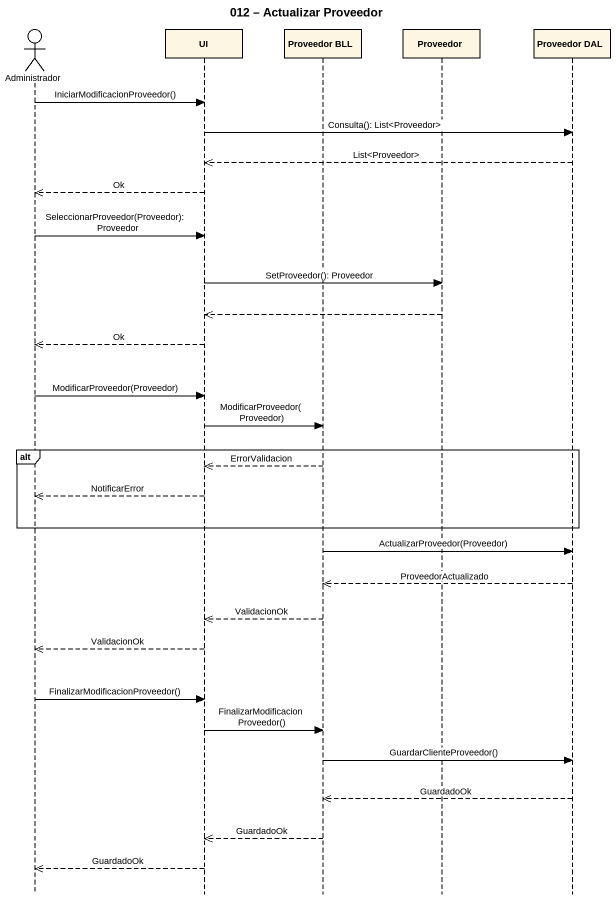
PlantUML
@startuml
title 012 – Actualizar Proveedor
hide footbox
actor Administrador
participant UI
participant "Proveedor BLL" as Proveedor_BLL
participant Proveedor
participant "Proveedor DAL" as Proveedor_DAL

Administrador -> UI : IniciarModificacionProveedor()
UI -> Proveedor_DAL : Consulta(): List<Proveedor>
Proveedor_DAL -->> UI : List<Proveedor>
UI -->> Administrador : Ok
Administrador -> UI : SeleccionarProveedor(Proveedor): Proveedor
UI -> Proveedor : SetProveedor(): Proveedor
Proveedor -->> UI
UI -->> Administrador : Ok
Administrador -> UI : ModificarProveedor(Proveedor)
UI -> Proveedor_BLL : ModificarProveedor(Proveedor)
alt
  Proveedor_BLL -->> UI : ErrorValidacion
  UI -->> Administrador : NotificarError
end
Proveedor_BLL -> Proveedor_DAL : ActualizarProveedor(Proveedor)
Proveedor_DAL -->> Proveedor_BLL : ProveedorActualizado
Proveedor_BLL -->> UI : ValidacionOk
UI -->> Administrador : ValidacionOk
Administrador -> UI : FinalizarModificacionProveedor()
UI -> Proveedor_BLL : FinalizarModificacionProveedor()
Proveedor_BLL -> Proveedor_DAL : GuardarClienteProveedor()
Proveedor_DAL -->> Proveedor_BLL : GuardadoOk
Proveedor_BLL -->> UI : GuardadoOk
UI -->> Administrador : GuardadoOk
@enduml
